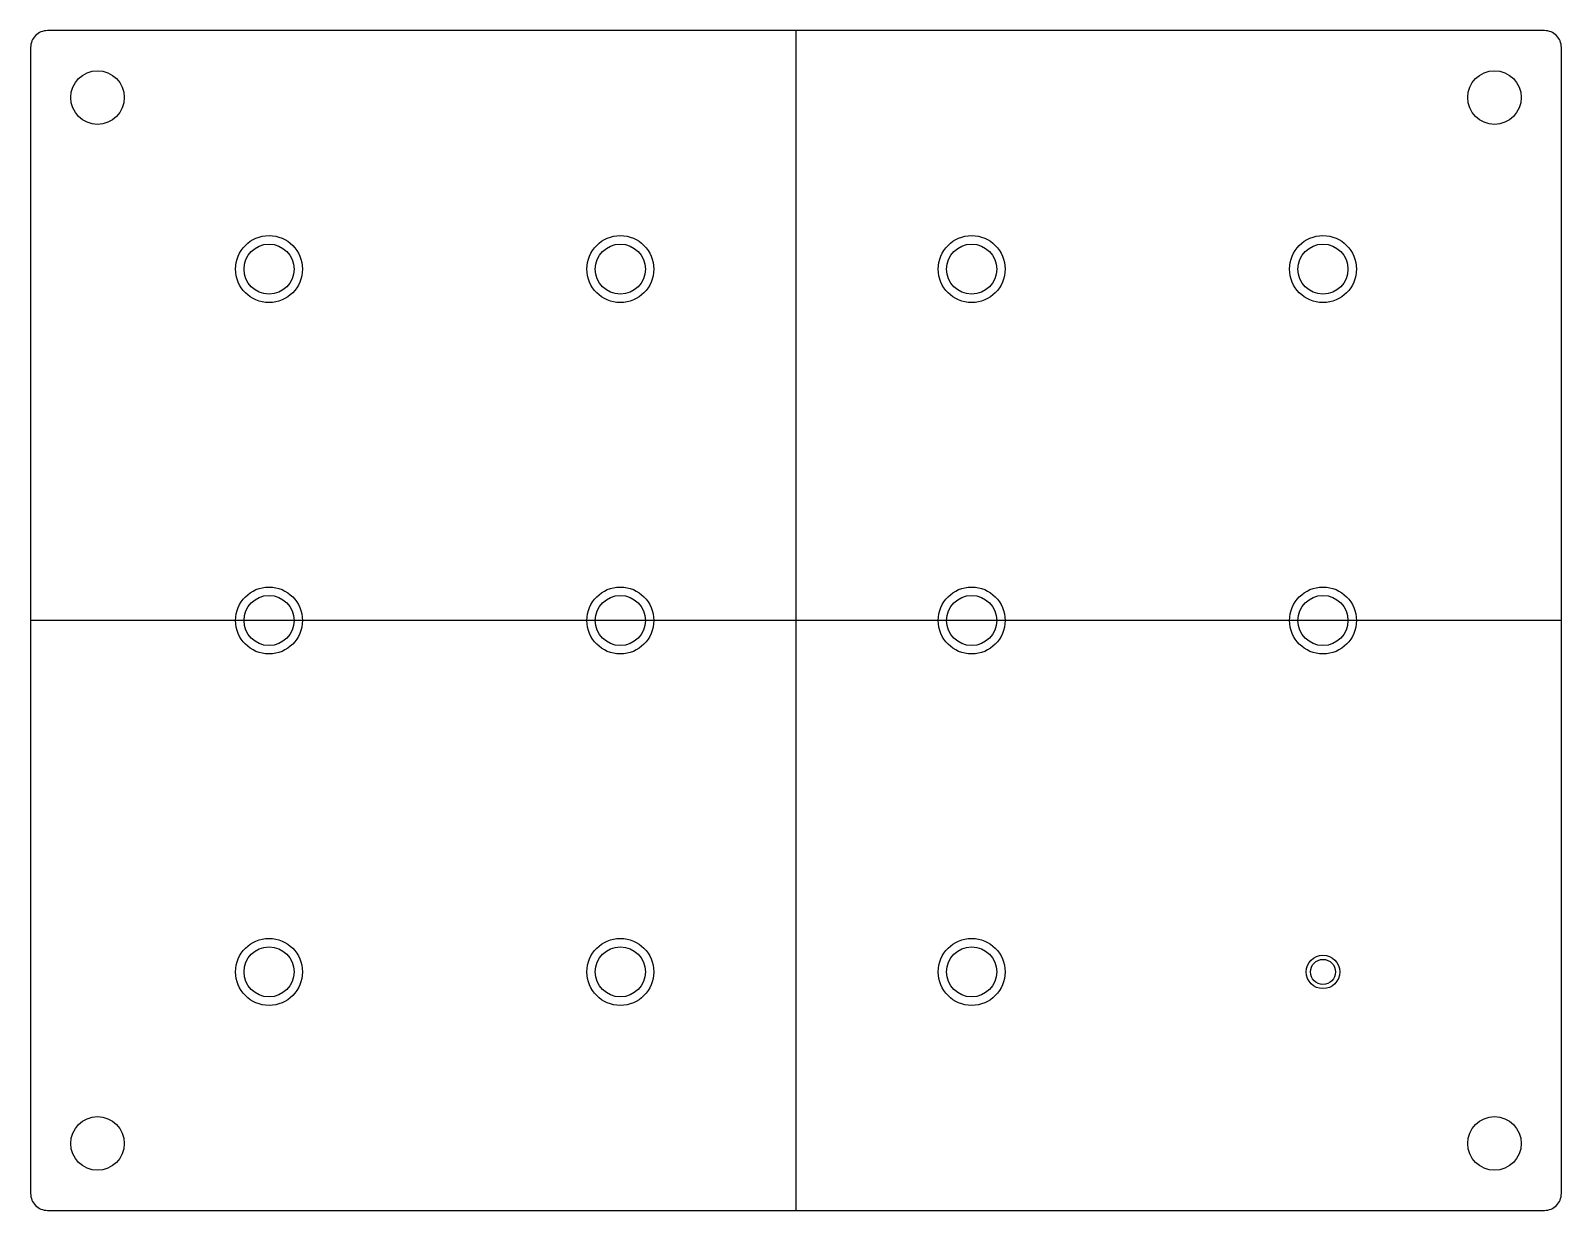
# Model space of a CAD drawing. Header units: millimetres. Extents: x -14.3 to 77.2, y -56.2 to 14.3.
import ezdxf

# ---------------------------------------------------------------- set-up
doc = ezdxf.new("R2010")
doc.units = ezdxf.units.MM
doc.layers.get('0').update_dxf_attribs({"linetype": 'CONTINUOUS'})

msp = doc.modelspace()

# ---------------------------------------------------------------- linework, layer by layer
for p, q in [((31.5, -56.25), (31.5, 14.25)), ((77.25, -21), (-14.25, -21))]:
    msp.add_line(p, q)
msp.add_lwpolyline([(-14.25, -55.25, 0.414214), (-13.25, -56.25), (76.25, -56.25, 0.414214), (77.25, -55.25), (77.25, 13.25, 0.414214), (76.25, 14.25), (-13.25, 14.25, 0.414214), (-14.25, 13.25)], format="xyb", close=True)
for centre, radius in [((-10.25, 10.25), 1.6), ((73.25, 10.25), 1.6), ((0, 0), 2), ((21, 0), 2), ((42, 0), 2), ((63, 0), 2), ((0, 0), 1.495), ((21, 0), 1.495), ((42, 0), 1.495), ((63, 0), 1.495), ((0, -21), 2), ((21, -21), 2), ((42, -21), 2), ((63, -21), 2), ((0, -21), 1.495), ((21, -21), 1.495), ((42, -21), 1.495), ((63, -21), 1.495), ((0, -42), 2), ((21, -42), 2), ((42, -42), 2), ((0, -42), 1.495), ((21, -42), 1.495), ((42, -42), 1.495), ((63, -42), 1), ((63, -42), 0.75), ((-10.25, -52.25), 1.6), ((73.25, -52.25), 1.6)]:
    msp.add_circle(centre, radius)

doc.saveas('drawing.dxf')
